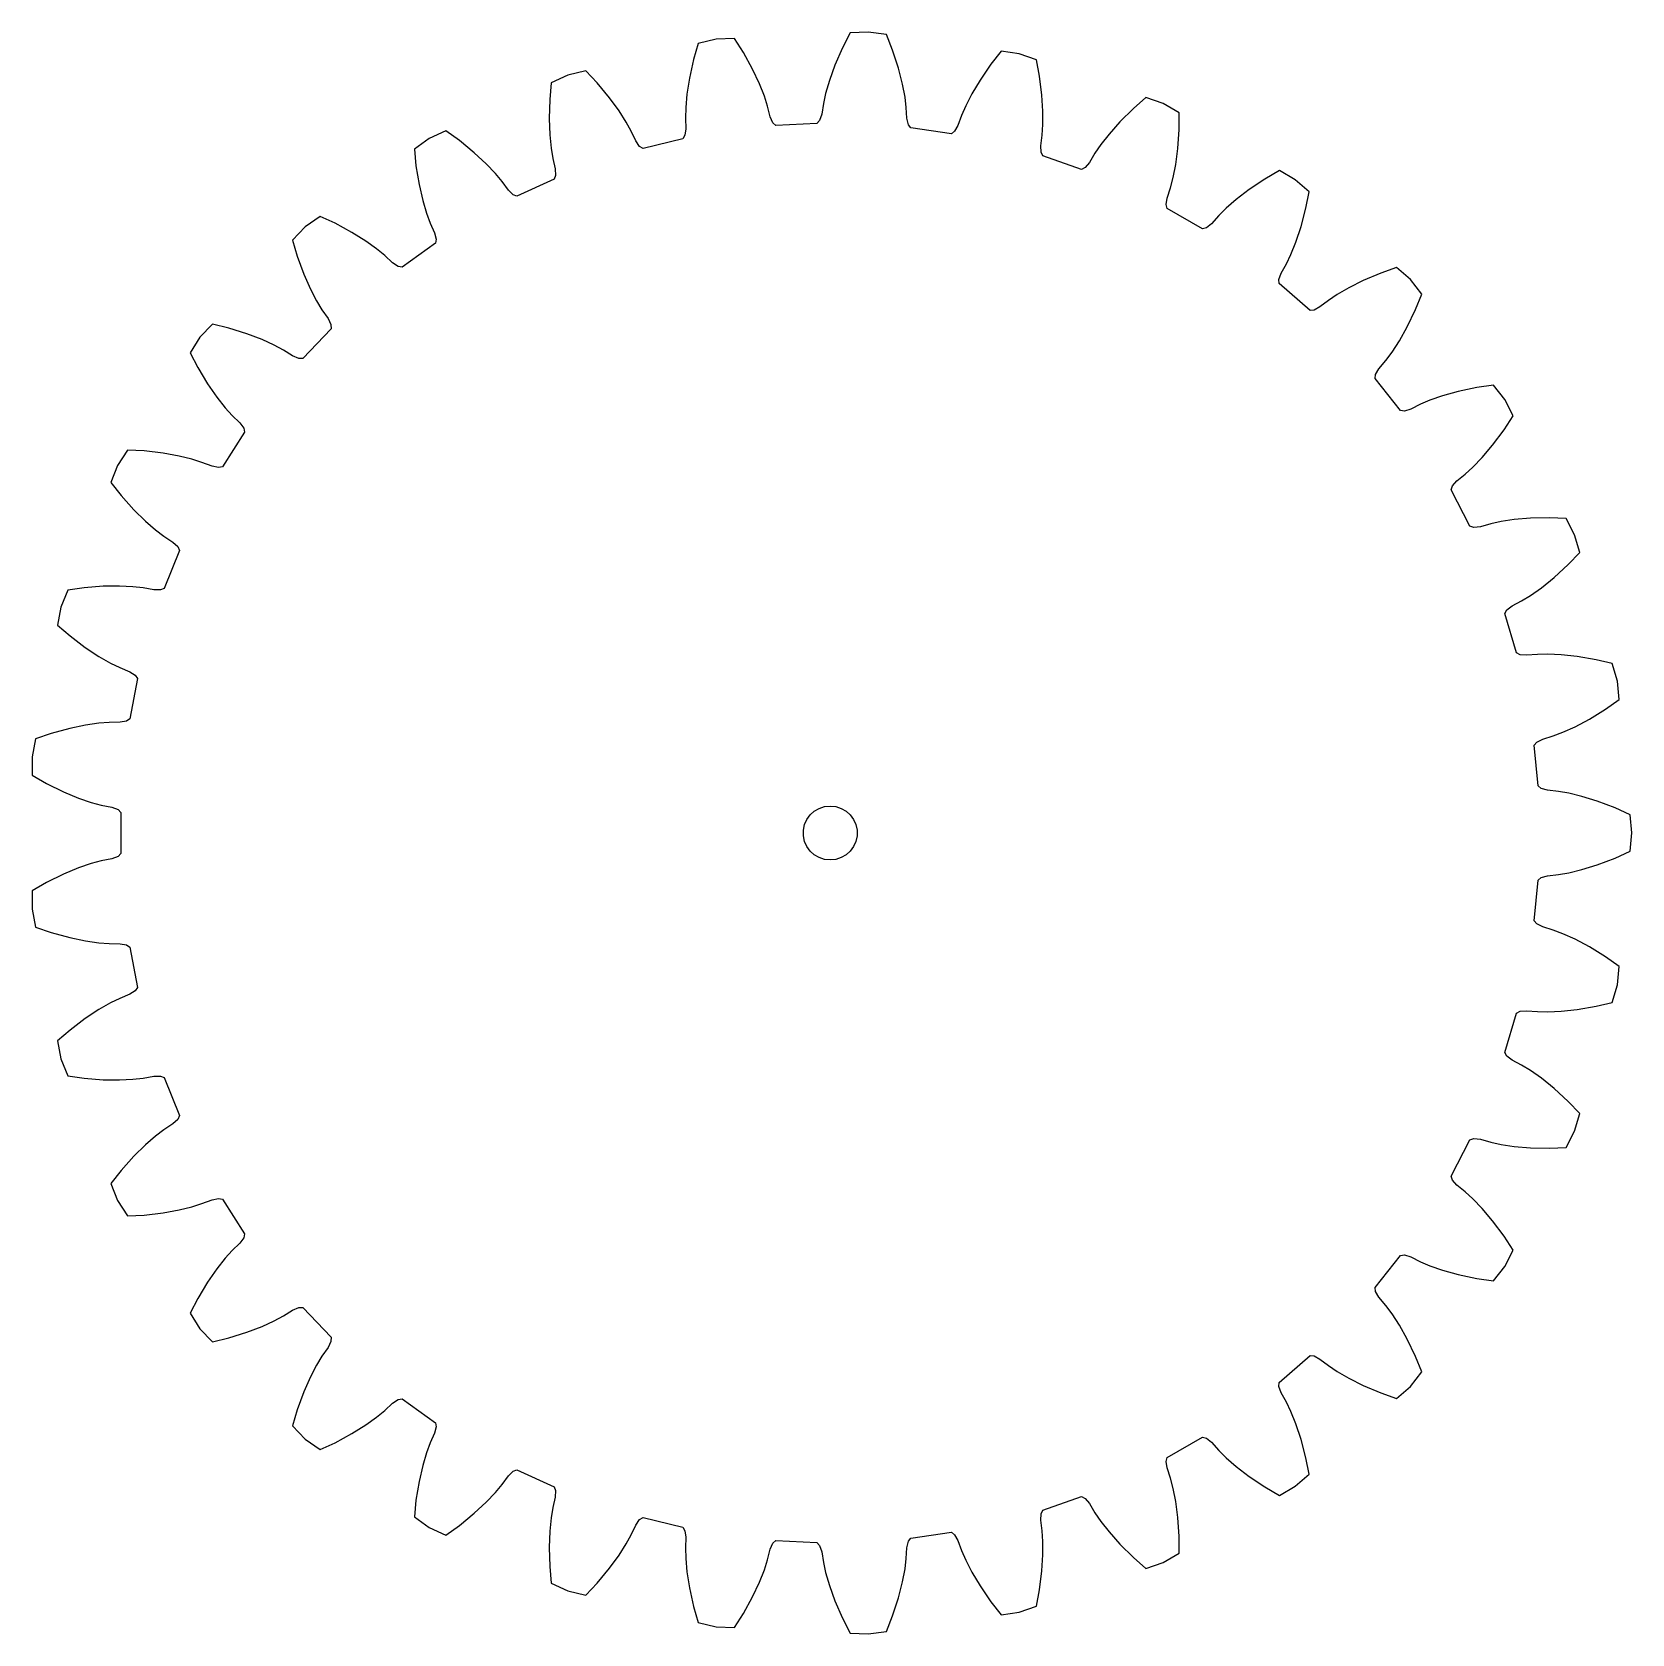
# Model space of a CAD drawing. Header units: metres. Extents: x -44.4 to 44.6, y -44.5 to 44.5.
import ezdxf

# ---------------------------------------------------------------- set-up
doc = ezdxf.new("R2010")
doc.units = ezdxf.units.M

msp = doc.modelspace()

# ---------------------------------------------------------------- linework, layer by layer
for p, q in [((-7.333, 43.869), (-7.591, 42.981)), ((-6.342, 44.11), (-7.333, 43.869)), ((-5.323, 44.158), (-6.342, 44.11)), ((-4.826, 43.378), (-5.323, 44.158)), ((0.681, 43.64), (0.258, 42.666)), ((1.102, 44.464), (0.681, 43.64)), ((2.12, 44.513), (1.102, 44.464)), ((3.13, 44.368), (2.12, 44.513)), ((3.471, 43.507), (3.13, 44.368)), ((-7.591, 42.981), (-7.821, 41.944)), ((-4.313, 42.448), (-4.826, 43.378)), ((3.798, 42.497), (3.471, 43.507)), ((9.497, 43.452), (8.927, 42.723)), ((10.506, 43.307), (9.497, 43.452)), ((11.47, 42.974), (10.506, 43.307)), ((11.642, 42.064), (11.47, 42.974)), ((-14.575, 42.112), (-15.503, 41.689)), ((-13.584, 42.353), (-14.575, 42.112)), ((-12.948, 41.681), (-13.584, 42.353)), ((-7.821, 41.944), (-7.96, 41.053)), ((-3.928, 41.633), (-4.313, 42.448)), ((0.258, 42.666), (-0.047, 41.818)), ((4.022, 41.624), (3.798, 42.497)), ((8.328, 41.846), (7.868, 41.071)), ((8.927, 42.723), (8.328, 41.846)), ((11.772, 41.011), (11.642, 42.064)), ((-15.503, 41.689), (-15.588, 40.767)), ((-12.268, 40.865), (-12.948, 41.681)), ((-7.96, 41.053), (-8.028, 40.315)), ((-3.655, 40.943), (-3.928, 41.633)), ((-0.253, 41.105), (-0.379, 40.538)), ((-0.047, 41.818), (-0.253, 41.105)), ((4.159, 40.895), (4.022, 41.624)), ((7.868, 41.071), (7.531, 40.41)), ((11.826, 40.11), (11.772, 41.011)), ((-15.588, 40.767), (-15.617, 39.706)), ((-11.736, 40.137), (-12.268, 40.865)), ((-11.338, 39.512), (-11.736, 40.137)), ((-8.028, 40.315), (-8.044, 39.733)), ((-3.476, 40.39), (-3.655, 40.943)), ((-3.327, 39.809), (-3.476, 40.39)), ((-0.379, 40.538), (-0.472, 39.945)), ((4.231, 40.318), (4.159, 40.895)), ((4.267, 39.72), (4.231, 40.318)), ((7.531, 40.41), (7.3, 39.877)), ((11.824, 39.369), (11.826, 40.11)), ((16.851, 40.261), (16.097, 39.514)), ((17.549, 40.87), (16.851, 40.261)), ((18.512, 40.536), (17.549, 40.87)), ((19.396, 40.026), (18.512, 40.536)), ((-15.617, 39.706), (-15.585, 38.805)), ((-11.057, 39.003), (-11.338, 39.512)), ((-8.044, 39.733), (-8.023, 39.134)), ((-3.179, 39.476), (-3.327, 39.809)), ((-3.013, 39.322), (-3.179, 39.476)), ((-0.738, 39.43), (-3.013, 39.322)), ((-0.588, 39.599), (-0.738, 39.43)), ((-0.472, 39.945), (-0.588, 39.599)), ((4.349, 39.364), (4.267, 39.72)), ((4.483, 39.181), (4.349, 39.364)), ((6.737, 38.857), (4.483, 39.181)), ((7.097, 39.313), (6.917, 38.995)), ((7.3, 39.877), (7.097, 39.313)), ((11.785, 38.789), (11.824, 39.369)), ((16.097, 39.514), (15.499, 38.839)), ((19.392, 39.101), (19.396, 40.026)), ((-22.282, 38.593), (-23.112, 38.001)), ((-21.354, 39.017), (-22.282, 38.593)), ((-20.602, 38.477), (-21.354, 39.017)), ((-19.78, 37.805), (-20.602, 38.477)), ((-15.585, 38.805), (-15.512, 38.067)), ((-10.801, 38.46), (-11.057, 39.003)), ((-10.593, 38.161), (-10.801, 38.46)), ((-8.187, 38.578), (-10.4, 38.041)), ((-8.071, 38.773), (-8.187, 38.578)), ((-8.023, 39.134), (-8.071, 38.773)), ((6.917, 38.995), (6.737, 38.857)), ((11.707, 38.194), (11.785, 38.789)), ((15.499, 38.839), (15.042, 38.255)), ((19.321, 38.042), (19.392, 39.101)), ((-23.112, 38.001), (-23.021, 37.081)), ((-19.12, 37.19), (-19.78, 37.805)), ((-15.512, 38.067), (-15.418, 37.493)), ((-15.418, 37.493), (-15.284, 36.909)), ((-10.4, 38.041), (-10.593, 38.161)), ((11.72, 37.83), (11.707, 38.194)), ((11.817, 37.625), (11.72, 37.83)), ((13.969, 36.88), (11.817, 37.625)), ((14.714, 37.775), (14.408, 37.259)), ((15.042, 38.255), (14.714, 37.775)), ((19.204, 37.147), (19.321, 38.042)), ((-23.021, 37.081), (-22.85, 36.033)), ((-18.611, 36.652), (-19.12, 37.19)), ((-18.239, 36.205), (-18.611, 36.652)), ((-15.263, 36.544), (-15.34, 36.331)), ((-15.284, 36.909), (-15.263, 36.544)), ((14.172, 36.981), (13.969, 36.88)), ((14.408, 37.259), (14.172, 36.981)), ((19.061, 36.42), (19.204, 37.147)), ((24.966, 36.81), (24.166, 36.345)), ((25.849, 36.3), (24.966, 36.81)), ((-22.85, 36.033), (-22.648, 35.154)), ((-17.885, 35.721), (-18.239, 36.205)), ((-17.623, 35.466), (-17.885, 35.721)), ((-15.34, 36.331), (-17.412, 35.385)), ((18.723, 35.289), (18.912, 35.858)), ((18.912, 35.858), (19.061, 36.42)), ((23.284, 35.753), (22.569, 35.204)), ((24.166, 36.345), (23.284, 35.753)), ((26.62, 35.632), (25.849, 36.3)), ((26.442, 34.724), (26.62, 35.632)), ((-22.648, 35.154), (-22.436, 34.443)), ((-17.412, 35.385), (-17.623, 35.466)), ((18.668, 34.928), (18.723, 35.289)), ((18.724, 34.708), (18.668, 34.928)), ((22.569, 35.204), (22.01, 34.717)), ((26.171, 33.698), (26.442, 34.724)), ((-28.352, 34.27), (-29.183, 33.679)), ((-27.512, 33.883), (-28.352, 34.27)), ((-26.578, 33.378), (-27.512, 33.883)), ((-22.436, 34.443), (-22.235, 33.898)), ((-22.235, 33.898), (-21.993, 33.349)), ((20.696, 33.57), (18.724, 34.708)), ((21.199, 33.859), (20.915, 33.631)), ((21.597, 34.308), (21.199, 33.859)), ((22.01, 34.717), (21.597, 34.308)), ((-29.183, 33.679), (-29.887, 32.941)), ((-29.887, 32.941), (-29.623, 32.054)), ((-25.813, 32.9), (-26.578, 33.378)), ((-21.993, 33.349), (-21.903, 32.995)), ((-21.903, 32.995), (-21.939, 32.771)), ((20.915, 33.631), (20.696, 33.57)), ((25.887, 32.842), (26.171, 33.698)), ((-29.623, 32.054), (-29.256, 31.057)), ((-25.211, 32.467), (-25.813, 32.9)), ((-24.761, 32.099), (-25.211, 32.467)), ((-24.322, 31.691), (-24.761, 32.099)), ((-21.939, 32.771), (-23.794, 31.451)), ((25.357, 31.631), (25.609, 32.154)), ((25.609, 32.154), (25.887, 32.842)), ((-24.017, 31.49), (-24.322, 31.691)), ((-23.794, 31.451), (-24.017, 31.49)), ((25.063, 31.108), (25.357, 31.631)), ((31.481, 31.42), (30.608, 31.114)), ((32.252, 30.752), (31.481, 31.42)), ((-29.256, 31.057), (-28.891, 30.232)), ((24.94, 30.764), (25.063, 31.108)), ((24.954, 30.538), (24.94, 30.764)), ((26.675, 29.046), (24.954, 30.538)), ((28.824, 30.297), (28.183, 29.924)), ((29.63, 30.7), (28.824, 30.297)), ((30.608, 31.114), (29.63, 30.7)), ((32.882, 29.951), (32.252, 30.752)), ((-28.891, 30.232), (-28.549, 29.575)), ((-28.549, 29.575), (-28.249, 29.077)), ((27.7, 29.6), (27.224, 29.235)), ((28.183, 29.924), (27.7, 29.6)), ((32.535, 29.093), (32.882, 29.951)), ((-28.249, 29.077), (-27.907, 28.584)), ((-27.907, 28.584), (-27.752, 28.254)), ((26.901, 29.065), (26.675, 29.046)), ((27.224, 29.235), (26.901, 29.065)), ((32.076, 28.136), (32.535, 29.093)), ((-34.325, 28.285), (-35.029, 27.547)), ((-33.427, 28.064), (-34.325, 28.285)), ((-32.414, 27.745), (-33.427, 28.064)), ((-31.573, 27.42), (-32.414, 27.745)), ((-27.744, 28.027), (-29.316, 26.379)), ((-27.752, 28.254), (-27.744, 28.027)), ((31.634, 27.349), (32.076, 28.136)), ((-35.029, 27.547), (-35.581, 26.689)), ((-30.9, 27.11), (-31.573, 27.42)), ((-30.388, 26.833), (-30.9, 27.11)), ((-29.88, 26.515), (-30.388, 26.833)), ((30.885, 26.26), (31.231, 26.727)), ((31.231, 26.727), (31.634, 27.349)), ((-35.581, 26.689), (-35.154, 25.868)), ((-35.154, 25.868), (-34.605, 24.959)), ((-29.542, 26.376), (-29.88, 26.515)), ((-29.316, 26.379), (-29.542, 26.376)), ((30.498, 25.802), (30.885, 26.26)), ((-34.605, 24.959), (-34.091, 24.218)), ((30.283, 25.263), (30.312, 25.488)), ((31.69, 23.473), (30.283, 25.263)), ((30.312, 25.488), (30.498, 25.802)), ((-34.091, 24.218), (-33.63, 23.637)), ((33.337, 24.05), (32.801, 23.823)), ((34.036, 24.295), (33.337, 24.05)), ((34.905, 24.538), (34.036, 24.295)), ((35.943, 24.759), (34.905, 24.538)), ((36.859, 24.894), (35.943, 24.759)), ((37.489, 24.093), (36.859, 24.894)), ((37.956, 23.186), (37.489, 24.093)), ((-33.63, 23.637), (-33.241, 23.205)), ((-33.241, 23.205), (-32.812, 22.786)), ((31.916, 23.448), (31.69, 23.473)), ((32.265, 23.555), (31.916, 23.448)), ((32.801, 23.823), (32.265, 23.555)), ((37.453, 22.41), (37.956, 23.186)), ((-32.547, 22.27), (-33.778, 20.354)), ((-32.812, 22.786), (-32.597, 22.491)), ((-32.597, 22.491), (-32.547, 22.27)), ((36.821, 21.557), (37.453, 22.41)), ((36.238, 20.868), (36.821, 21.557)), ((-39.058, 21.278), (-39.61, 20.42)), ((-38.134, 21.231), (-39.058, 21.278)), ((-37.079, 21.109), (-38.134, 21.231)), ((-36.192, 20.949), (-37.079, 21.109)), ((-35.472, 20.772), (-36.192, 20.949)), ((-34.917, 20.597), (-35.472, 20.772)), ((-34.358, 20.381), (-34.917, 20.597)), ((35.725, 20.333), (36.238, 20.868)), ((-39.61, 20.42), (-39.989, 19.473)), ((-34, 20.308), (-34.358, 20.381)), ((-33.778, 20.354), (-34, 20.308)), ((34.83, 19.564), (35.296, 19.941)), ((35.296, 19.941), (35.725, 20.333)), ((-39.989, 19.473), (-39.414, 18.748)), ((-39.414, 18.748), (-38.703, 17.959)), ((34.517, 19.075), (34.588, 19.291)), ((35.56, 17.051), (34.517, 19.075)), ((34.588, 19.291), (34.83, 19.564)), ((-38.703, 17.959), (-38.058, 17.329)), ((-38.058, 17.329), (-37.496, 16.846)), ((35.777, 16.985), (35.56, 17.051)), ((36.14, 17.023), (35.777, 16.985)), ((36.717, 17.185), (36.14, 17.023)), ((37.286, 17.306), (36.717, 17.185)), ((38.019, 17.414), (37.286, 17.306)), ((38.918, 17.489), (38.019, 17.414)), ((39.979, 17.51), (38.918, 17.489)), ((40.904, 17.469), (39.979, 17.51)), ((41.371, 16.563), (40.904, 17.469)), ((-37.496, 16.846), (-37.032, 16.495)), ((-37.032, 16.495), (-36.532, 16.165)), ((-36.532, 16.165), (-36.265, 15.916)), ((41.659, 15.584), (41.371, 16.563)), ((-36.174, 15.708), (-37.02, 13.594)), ((-36.265, 15.916), (-36.174, 15.708)), ((41.018, 14.917), (41.659, 15.584)), ((40.235, 14.199), (41.018, 14.917)), ((-42.379, 13.502), (-42.758, 12.555)), ((-41.463, 13.63), (-42.379, 13.502)), ((-40.404, 13.71), (-41.463, 13.63)), ((-39.502, 13.721), (-40.404, 13.71)), ((-38.762, 13.683), (-39.502, 13.721)), ((-38.184, 13.617), (-38.762, 13.683)), ((-37.594, 13.511), (-38.184, 13.617)), ((-37.229, 13.507), (-37.594, 13.511)), ((-37.02, 13.594), (-37.229, 13.507)), ((38.927, 13.205), (39.533, 13.633)), ((39.533, 13.633), (40.235, 14.199)), ((-42.758, 12.555), (-42.951, 11.553)), ((37.614, 12.396), (37.903, 12.619)), ((37.903, 12.619), (38.432, 12.9)), ((38.432, 12.9), (38.927, 13.205)), ((37.503, 12.198), (37.614, 12.396)), ((38.144, 10.014), (37.503, 12.198)), ((-42.951, 11.553), (-42.25, 10.95)), ((-42.25, 10.95), (-41.402, 10.31)), ((-41.402, 10.31), (-40.65, 9.813)), ((-40.65, 9.813), (-40.006, 9.445)), ((38.345, 9.907), (38.144, 10.014)), ((38.708, 9.876), (38.345, 9.907)), ((39.306, 9.926), (38.708, 9.876)), ((39.887, 9.937), (39.306, 9.926)), ((40.628, 9.904), (39.887, 9.937)), ((41.524, 9.808), (40.628, 9.904)), ((42.571, 9.627), (41.524, 9.808)), ((-40.006, 9.445), (-39.484, 9.189)), ((-39.484, 9.189), (-38.931, 8.959)), ((-38.931, 8.959), (-38.622, 8.765)), ((43.471, 9.412), (42.571, 9.627)), ((43.758, 8.434), (43.471, 9.412)), ((-38.493, 8.578), (-38.924, 6.342)), ((-38.622, 8.765), (-38.493, 8.578)), ((43.855, 7.418), (43.758, 8.434)), ((43.099, 6.884), (43.855, 7.418)), ((-38.924, 6.342), (-39.113, 6.217)), ((41.399, 5.905), (42.195, 6.328)), ((42.195, 6.328), (43.099, 6.884)), ((-43.293, 5.537), (-44.169, 5.237)), ((-42.269, 5.816), (-43.293, 5.537)), ((-41.385, 5.998), (-42.269, 5.816)), ((-40.651, 6.1), (-41.385, 5.998)), ((-40.071, 6.144), (-40.651, 6.1)), ((-39.472, 6.152), (-40.071, 6.144)), ((-39.113, 6.217), (-39.472, 6.152)), ((39.606, 5.218), (40.179, 5.394)), ((40.179, 5.394), (40.723, 5.599)), ((40.723, 5.599), (41.399, 5.905)), ((-44.169, 5.237), (-44.362, 4.236)), ((39.134, 4.881), (39.28, 5.054)), ((39.35, 2.614), (39.134, 4.881)), ((39.28, 5.054), (39.606, 5.218)), ((-44.362, 4.236), (-44.362, 3.216)), ((-44.362, 3.216), (-43.559, 2.756)), ((-43.559, 2.756), (-42.605, 2.288)), ((-42.605, 2.288), (-41.772, 1.943)), ((-41.772, 1.943), (-41.071, 1.703)), ((39.526, 2.471), (39.35, 2.614)), ((39.878, 2.372), (39.526, 2.471)), ((40.474, 2.308), (39.878, 2.372)), ((41.047, 2.209), (40.474, 2.308)), ((41.768, 2.037), (41.047, 2.209)), ((42.63, 1.772), (41.768, 2.037)), ((-41.071, 1.703), (-40.51, 1.55)), ((-40.51, 1.55), (-39.923, 1.429)), ((-39.923, 1.429), (-39.582, 1.297)), ((-39.582, 1.297), (-39.42, 1.139)), ((-39.42, 1.139), (-39.42, -1.139)), ((-1.299, 0.75), (-1.115, 1.004)), ((-1.115, 1.004), (-0.882, 1.214)), ((-0.882, 1.214), (-0.61, 1.37)), ((-0.61, 1.37), (-0.312, 1.467)), ((-0.312, 1.467), (0, 1.5)), ((0, 1.5), (0.312, 1.467)), ((0.312, 1.467), (0.61, 1.37)), ((0.61, 1.37), (0.882, 1.214)), ((0.882, 1.214), (1.115, 1.004)), ((1.115, 1.004), (1.299, 0.75)), ((43.623, 1.397), (42.63, 1.772)), ((44.466, 1.015), (43.623, 1.397)), ((44.563, 0), (44.466, 1.015)), ((-1.492, 0.157), (-1.427, 0.464)), ((-1.492, -0.157), (-1.492, 0.157)), ((-1.427, 0.464), (-1.299, 0.75)), ((1.299, 0.75), (1.427, 0.464)), ((1.427, 0.464), (1.492, 0.157)), ((1.492, 0.157), (1.492, -0.157)), ((-1.427, -0.464), (-1.492, -0.157)), ((-1.299, -0.75), (-1.427, -0.464)), ((-1.115, -1.004), (-1.299, -0.75)), ((1.299, -0.75), (1.115, -1.004)), ((1.427, -0.464), (1.299, -0.75)), ((1.492, -0.157), (1.427, -0.464)), ((44.466, -1.015), (44.563, 0)), ((-41.071, -1.703), (-41.772, -1.943)), ((-40.51, -1.55), (-41.071, -1.703)), ((-39.923, -1.429), (-40.51, -1.55)), ((-39.582, -1.297), (-39.923, -1.429)), ((-39.42, -1.139), (-39.582, -1.297)), ((-0.882, -1.214), (-1.115, -1.004)), ((-0.61, -1.37), (-0.882, -1.214)), ((-0.312, -1.467), (-0.61, -1.37)), ((0, -1.5), (-0.312, -1.467)), ((0.312, -1.467), (0, -1.5)), ((0.61, -1.37), (0.312, -1.467)), ((0.882, -1.214), (0.61, -1.37)), ((1.115, -1.004), (0.882, -1.214)), ((41.768, -2.037), (42.63, -1.772)), ((42.63, -1.772), (43.623, -1.397)), ((43.623, -1.397), (44.466, -1.015)), ((-42.605, -2.288), (-43.559, -2.756)), ((-41.772, -1.943), (-42.605, -2.288)), ((39.134, -4.881), (39.35, -2.614)), ((39.35, -2.614), (39.526, -2.471)), ((39.526, -2.471), (39.878, -2.372)), ((39.878, -2.372), (40.474, -2.308)), ((40.474, -2.308), (41.047, -2.209)), ((41.047, -2.209), (41.768, -2.037)), ((-43.559, -2.756), (-44.362, -3.216)), ((-44.362, -3.216), (-44.362, -4.236)), ((-44.362, -4.236), (-44.169, -5.237)), ((-44.169, -5.237), (-43.293, -5.537)), ((39.28, -5.054), (39.134, -4.881)), ((39.606, -5.218), (39.28, -5.054)), ((40.179, -5.394), (39.606, -5.218)), ((-43.293, -5.537), (-42.269, -5.816)), ((-42.269, -5.816), (-41.385, -5.998)), ((-41.385, -5.998), (-40.651, -6.1)), ((-40.651, -6.1), (-40.071, -6.144)), ((-40.071, -6.144), (-39.472, -6.152)), ((-39.472, -6.152), (-39.113, -6.217)), ((-39.113, -6.217), (-38.924, -6.342)), ((40.723, -5.599), (40.179, -5.394)), ((41.399, -5.905), (40.723, -5.599)), ((42.195, -6.328), (41.399, -5.905)), ((-38.924, -6.342), (-38.493, -8.578)), ((43.099, -6.884), (42.195, -6.328)), ((43.855, -7.418), (43.099, -6.884)), ((43.758, -8.434), (43.855, -7.418)), ((-38.622, -8.765), (-38.931, -8.959)), ((-38.493, -8.578), (-38.622, -8.765)), ((43.471, -9.412), (43.758, -8.434)), ((-40.006, -9.445), (-40.65, -9.813)), ((-39.484, -9.189), (-40.006, -9.445)), ((-38.931, -8.959), (-39.484, -9.189)), ((41.524, -9.808), (42.571, -9.627)), ((42.571, -9.627), (43.471, -9.412)), ((-41.402, -10.31), (-42.25, -10.95)), ((-40.65, -9.813), (-41.402, -10.31)), ((37.503, -12.198), (38.144, -10.014)), ((38.144, -10.014), (38.345, -9.907)), ((38.345, -9.907), (38.708, -9.876)), ((38.708, -9.876), (39.306, -9.926)), ((39.306, -9.926), (39.887, -9.937)), ((39.887, -9.937), (40.628, -9.904)), ((40.628, -9.904), (41.524, -9.808)), ((-42.25, -10.95), (-42.951, -11.553)), ((-42.951, -11.553), (-42.758, -12.555)), ((37.614, -12.396), (37.503, -12.198)), ((37.903, -12.619), (37.614, -12.396)), ((-42.758, -12.555), (-42.379, -13.502)), ((38.432, -12.9), (37.903, -12.619)), ((38.927, -13.205), (38.432, -12.9)), ((39.533, -13.633), (38.927, -13.205)), ((-42.379, -13.502), (-41.463, -13.63)), ((-41.463, -13.63), (-40.404, -13.71)), ((-40.404, -13.71), (-39.502, -13.721)), ((-39.502, -13.721), (-38.762, -13.683)), ((-38.762, -13.683), (-38.184, -13.617)), ((-38.184, -13.617), (-37.594, -13.511)), ((-37.594, -13.511), (-37.229, -13.507)), ((-37.229, -13.507), (-37.02, -13.594)), ((-37.02, -13.594), (-36.174, -15.708)), ((40.235, -14.199), (39.533, -13.633)), ((41.018, -14.917), (40.235, -14.199)), ((41.659, -15.584), (41.018, -14.917)), ((-36.265, -15.916), (-36.532, -16.165)), ((-36.174, -15.708), (-36.265, -15.916)), ((41.371, -16.563), (41.659, -15.584)), ((-37.496, -16.846), (-38.058, -17.329)), ((-37.032, -16.495), (-37.496, -16.846)), ((-36.532, -16.165), (-37.032, -16.495)), ((40.904, -17.469), (41.371, -16.563)), ((-38.058, -17.329), (-38.703, -17.959)), ((34.517, -19.075), (35.56, -17.051)), ((35.56, -17.051), (35.777, -16.985)), ((35.777, -16.985), (36.14, -17.023)), ((36.14, -17.023), (36.717, -17.185)), ((36.717, -17.185), (37.286, -17.306)), ((37.286, -17.306), (38.019, -17.414)), ((38.019, -17.414), (38.918, -17.489)), ((38.918, -17.489), (39.979, -17.51)), ((39.979, -17.51), (40.904, -17.469)), ((-38.703, -17.959), (-39.414, -18.748)), ((-39.414, -18.748), (-39.989, -19.473)), ((-39.989, -19.473), (-39.61, -20.42)), ((34.588, -19.291), (34.517, -19.075)), ((34.83, -19.564), (34.588, -19.291)), ((35.296, -19.941), (34.83, -19.564)), ((-39.61, -20.42), (-39.058, -21.278)), ((-34.917, -20.597), (-34.358, -20.381)), ((-34.358, -20.381), (-34, -20.308)), ((-34, -20.308), (-33.778, -20.354)), ((-33.778, -20.354), (-32.547, -22.27)), ((35.725, -20.333), (35.296, -19.941)), ((36.238, -20.868), (35.725, -20.333)), ((-39.058, -21.278), (-38.134, -21.231)), ((-38.134, -21.231), (-37.079, -21.109)), ((-37.079, -21.109), (-36.192, -20.949)), ((-36.192, -20.949), (-35.472, -20.772)), ((-35.472, -20.772), (-34.917, -20.597)), ((36.821, -21.557), (36.238, -20.868)), ((37.453, -22.41), (36.821, -21.557)), ((-32.812, -22.786), (-33.241, -23.205)), ((-32.597, -22.491), (-32.812, -22.786)), ((-32.547, -22.27), (-32.597, -22.491)), ((37.956, -23.186), (37.453, -22.41)), ((-33.63, -23.637), (-34.091, -24.218)), ((-33.241, -23.205), (-33.63, -23.637)), ((30.283, -25.263), (31.69, -23.473)), ((31.69, -23.473), (31.916, -23.448)), ((31.916, -23.448), (32.265, -23.555)), ((32.265, -23.555), (32.801, -23.823)), ((32.801, -23.823), (33.337, -24.05)), ((37.489, -24.093), (37.956, -23.186)), ((-34.091, -24.218), (-34.605, -24.959)), ((33.337, -24.05), (34.036, -24.295)), ((34.036, -24.295), (34.905, -24.538)), ((34.905, -24.538), (35.943, -24.759)), ((35.943, -24.759), (36.859, -24.894)), ((36.859, -24.894), (37.489, -24.093)), ((-34.605, -24.959), (-35.154, -25.868)), ((30.312, -25.488), (30.283, -25.263)), ((30.498, -25.802), (30.312, -25.488)), ((30.885, -26.26), (30.498, -25.802)), ((-35.154, -25.868), (-35.581, -26.689)), ((-35.581, -26.689), (-35.029, -27.547)), ((-30.388, -26.833), (-29.88, -26.515)), ((-29.88, -26.515), (-29.542, -26.376)), ((-29.542, -26.376), (-29.316, -26.379)), ((-29.316, -26.379), (-27.744, -28.027)), ((31.231, -26.727), (30.885, -26.26)), ((-35.029, -27.547), (-34.325, -28.285)), ((-32.414, -27.745), (-31.573, -27.42)), ((-31.573, -27.42), (-30.9, -27.11)), ((-30.9, -27.11), (-30.388, -26.833)), ((31.634, -27.349), (31.231, -26.727)), ((32.076, -28.136), (31.634, -27.349)), ((-34.325, -28.285), (-33.427, -28.064)), ((-33.427, -28.064), (-32.414, -27.745)), ((-27.752, -28.254), (-27.907, -28.584)), ((-27.744, -28.027), (-27.752, -28.254)), ((32.535, -29.093), (32.076, -28.136)), ((-28.249, -29.077), (-28.549, -29.575)), ((-27.907, -28.584), (-28.249, -29.077)), ((24.954, -30.538), (26.675, -29.046)), ((26.675, -29.046), (26.901, -29.065)), ((26.901, -29.065), (27.224, -29.235)), ((27.224, -29.235), (27.7, -29.6)), ((32.882, -29.951), (32.535, -29.093)), ((-28.891, -30.232), (-29.256, -31.057)), ((-28.549, -29.575), (-28.891, -30.232)), ((27.7, -29.6), (28.183, -29.924)), ((28.183, -29.924), (28.824, -30.297)), ((32.252, -30.752), (32.882, -29.951)), ((-29.256, -31.057), (-29.623, -32.054)), ((24.94, -30.764), (24.954, -30.538)), ((25.063, -31.108), (24.94, -30.764)), ((25.357, -31.631), (25.063, -31.108)), ((28.824, -30.297), (29.63, -30.7)), ((29.63, -30.7), (30.608, -31.114)), ((30.608, -31.114), (31.481, -31.42)), ((31.481, -31.42), (32.252, -30.752)), ((-24.761, -32.099), (-24.322, -31.691)), ((-24.322, -31.691), (-24.017, -31.49)), ((-24.017, -31.49), (-23.794, -31.451)), ((-23.794, -31.451), (-21.939, -32.771)), ((25.609, -32.154), (25.357, -31.631)), ((-29.623, -32.054), (-29.887, -32.941)), ((-26.578, -33.378), (-25.813, -32.9)), ((-25.813, -32.9), (-25.211, -32.467)), ((-25.211, -32.467), (-24.761, -32.099)), ((-21.939, -32.771), (-21.903, -32.995)), ((25.887, -32.842), (25.609, -32.154)), ((26.171, -33.698), (25.887, -32.842)), ((-29.887, -32.941), (-29.183, -33.679)), ((-29.183, -33.679), (-28.352, -34.27)), ((-27.512, -33.883), (-26.578, -33.378)), ((-21.993, -33.349), (-22.235, -33.898)), ((-21.903, -32.995), (-21.993, -33.349)), ((18.724, -34.708), (20.696, -33.57)), ((20.696, -33.57), (20.915, -33.631)), ((20.915, -33.631), (21.199, -33.859)), ((26.442, -34.724), (26.171, -33.698)), ((-28.352, -34.27), (-27.512, -33.883)), ((-22.436, -34.443), (-22.648, -35.154)), ((-22.235, -33.898), (-22.436, -34.443)), ((18.668, -34.928), (18.724, -34.708)), ((21.199, -33.859), (21.597, -34.308)), ((21.597, -34.308), (22.01, -34.717)), ((22.01, -34.717), (22.569, -35.204)), ((-22.648, -35.154), (-22.85, -36.033)), ((-17.885, -35.721), (-17.623, -35.466)), ((-17.623, -35.466), (-17.412, -35.385)), ((-17.412, -35.385), (-15.34, -36.331)), ((18.723, -35.289), (18.668, -34.928)), ((18.912, -35.858), (18.723, -35.289)), ((22.569, -35.204), (23.284, -35.753)), ((26.62, -35.632), (26.442, -34.724)), ((-22.85, -36.033), (-23.021, -37.081)), ((-18.611, -36.652), (-18.239, -36.205)), ((-18.239, -36.205), (-17.885, -35.721)), ((-15.34, -36.331), (-15.263, -36.544)), ((19.061, -36.42), (18.912, -35.858)), ((19.204, -37.147), (19.061, -36.42)), ((23.284, -35.753), (24.166, -36.345)), ((24.166, -36.345), (24.966, -36.81)), ((24.966, -36.81), (25.849, -36.3)), ((25.849, -36.3), (26.62, -35.632)), ((-23.021, -37.081), (-23.112, -38.001)), ((-19.78, -37.805), (-19.12, -37.19)), ((-19.12, -37.19), (-18.611, -36.652)), ((-15.284, -36.909), (-15.418, -37.493)), ((-15.263, -36.544), (-15.284, -36.909)), ((11.817, -37.625), (13.969, -36.88)), ((13.969, -36.88), (14.172, -36.981)), ((14.172, -36.981), (14.408, -37.259)), ((14.408, -37.259), (14.714, -37.775)), ((19.321, -38.042), (19.204, -37.147)), ((-23.112, -38.001), (-22.282, -38.593)), ((-20.602, -38.477), (-19.78, -37.805)), ((-15.512, -38.067), (-15.585, -38.805)), ((-15.418, -37.493), (-15.512, -38.067)), ((-10.801, -38.46), (-10.593, -38.161)), ((-10.593, -38.161), (-10.4, -38.041)), ((-10.4, -38.041), (-8.187, -38.578)), ((11.707, -38.194), (11.72, -37.83)), ((11.785, -38.789), (11.707, -38.194)), ((11.72, -37.83), (11.817, -37.625)), ((14.714, -37.775), (15.042, -38.255)), ((15.042, -38.255), (15.499, -38.839)), ((19.392, -39.101), (19.321, -38.042)), ((-22.282, -38.593), (-21.354, -39.017)), ((-21.354, -39.017), (-20.602, -38.477)), ((-15.585, -38.805), (-15.617, -39.706)), ((-11.338, -39.512), (-11.057, -39.003)), ((-11.057, -39.003), (-10.801, -38.46)), ((-8.187, -38.578), (-8.071, -38.773)), ((-8.071, -38.773), (-8.023, -39.134)), ((-8.023, -39.134), (-8.044, -39.733)), ((4.483, -39.181), (6.737, -38.857)), ((6.737, -38.857), (6.917, -38.995)), ((6.917, -38.995), (7.097, -39.313)), ((11.824, -39.369), (11.785, -38.789)), ((15.499, -38.839), (16.097, -39.514)), ((19.396, -40.026), (19.392, -39.101)), ((-15.617, -39.706), (-15.588, -40.767)), ((-11.736, -40.137), (-11.338, -39.512)), ((-8.044, -39.733), (-8.028, -40.315)), ((-3.476, -40.39), (-3.327, -39.809)), ((-3.327, -39.809), (-3.179, -39.476)), ((-3.179, -39.476), (-3.013, -39.322)), ((-3.013, -39.322), (-0.738, -39.43)), ((-0.738, -39.43), (-0.588, -39.599)), ((-0.588, -39.599), (-0.472, -39.945)), ((-0.472, -39.945), (-0.379, -40.538)), ((4.231, -40.318), (4.267, -39.72)), ((4.267, -39.72), (4.349, -39.364)), ((4.349, -39.364), (4.483, -39.181)), ((7.097, -39.313), (7.3, -39.877)), ((7.3, -39.877), (7.531, -40.41)), ((11.826, -40.11), (11.824, -39.369)), ((16.097, -39.514), (16.851, -40.261)), ((18.512, -40.536), (19.396, -40.026)), ((-15.588, -40.767), (-15.503, -41.689)), ((-12.948, -41.681), (-12.268, -40.865)), ((-12.268, -40.865), (-11.736, -40.137)), ((-8.028, -40.315), (-7.96, -41.053)), ((-3.928, -41.633), (-3.655, -40.943)), ((-3.655, -40.943), (-3.476, -40.39)), ((-0.379, -40.538), (-0.253, -41.105)), ((4.022, -41.624), (4.159, -40.895)), ((4.159, -40.895), (4.231, -40.318)), ((7.531, -40.41), (7.868, -41.071)), ((11.772, -41.011), (11.826, -40.11)), ((16.851, -40.261), (17.549, -40.87)), ((17.549, -40.87), (18.512, -40.536)), ((-15.503, -41.689), (-14.575, -42.112)), ((-13.584, -42.353), (-12.948, -41.681)), ((-7.96, -41.053), (-7.821, -41.944)), ((-4.313, -42.448), (-3.928, -41.633)), ((-0.253, -41.105), (-0.047, -41.818)), ((-0.047, -41.818), (0.258, -42.666)), ((3.798, -42.497), (4.022, -41.624)), ((7.868, -41.071), (8.328, -41.846)), ((11.642, -42.064), (11.772, -41.011)), ((-14.575, -42.112), (-13.584, -42.353)), ((-7.821, -41.944), (-7.591, -42.981)), ((-4.826, -43.378), (-4.313, -42.448)), ((0.258, -42.666), (0.681, -43.64)), ((3.471, -43.507), (3.798, -42.497)), ((8.328, -41.846), (8.927, -42.723)), ((8.927, -42.723), (9.497, -43.452)), ((11.47, -42.974), (11.642, -42.064)), ((-7.591, -42.981), (-7.333, -43.869)), ((-5.323, -44.158), (-4.826, -43.378)), ((3.13, -44.368), (3.471, -43.507)), ((9.497, -43.452), (10.506, -43.307)), ((10.506, -43.307), (11.47, -42.974)), ((-7.333, -43.869), (-6.342, -44.11)), ((-6.342, -44.11), (-5.323, -44.158)), ((0.681, -43.64), (1.102, -44.464)), ((1.102, -44.464), (2.12, -44.513)), ((2.12, -44.513), (3.13, -44.368))]:
    msp.add_line(p, q)

doc.saveas('drawing.dxf')
